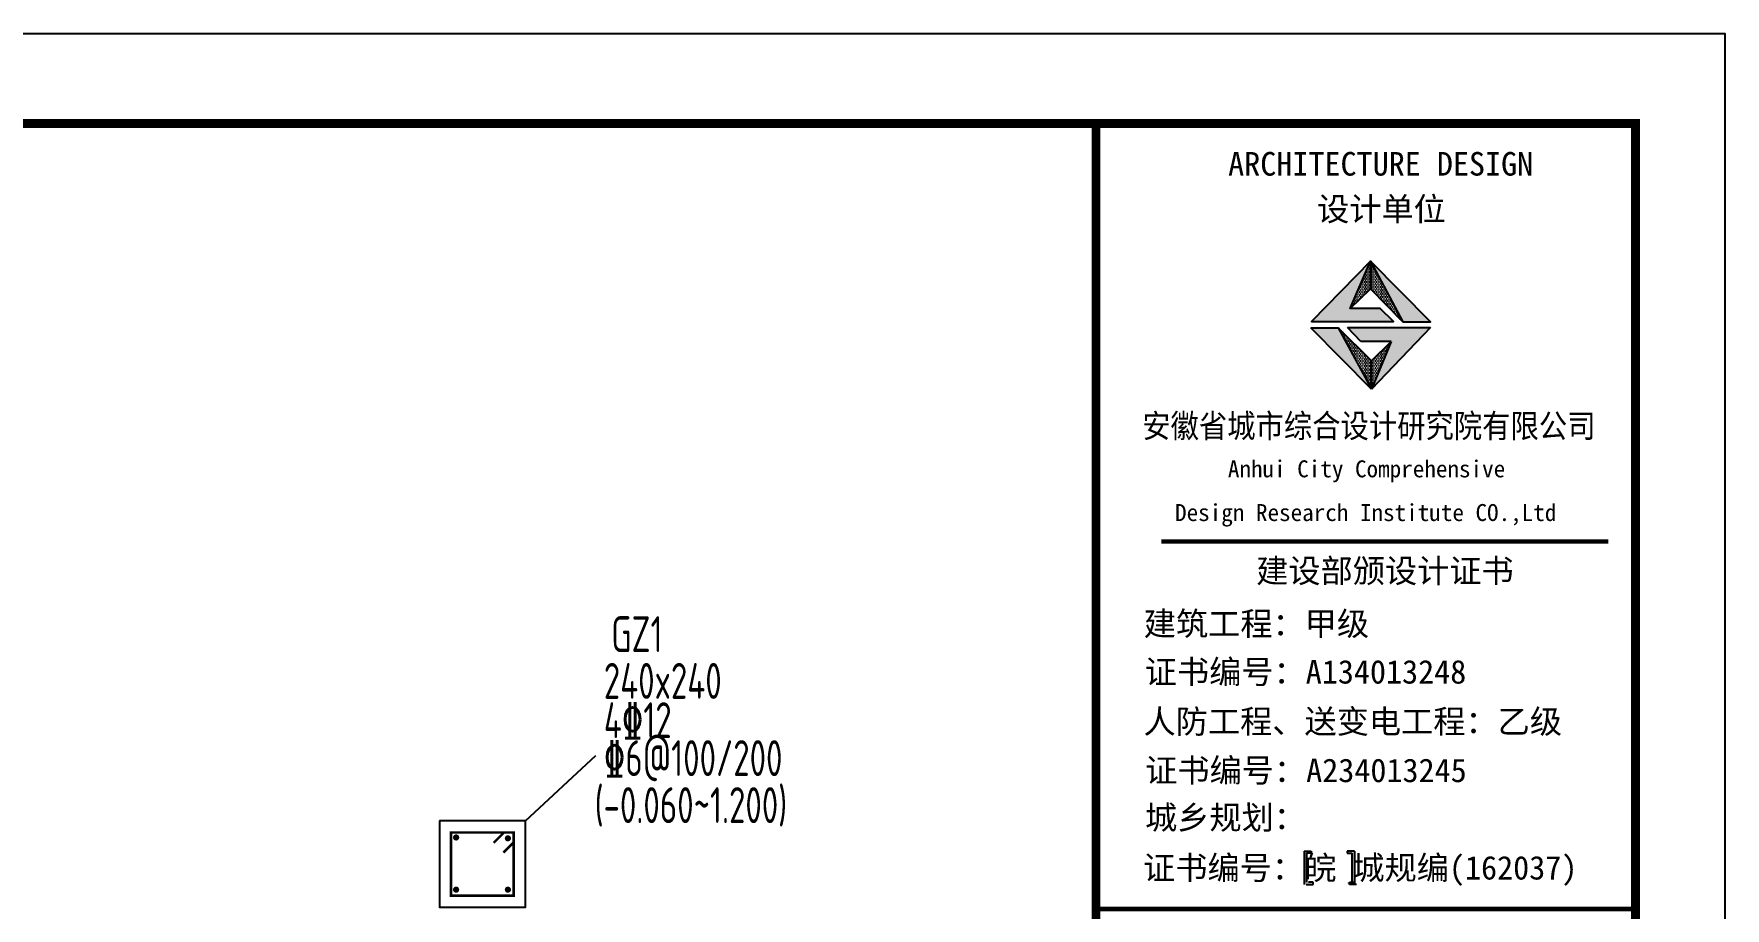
# Model space of a CAD drawing. Extents: x 69728788 to 150676229, y 15322671 to 43663798.
# Drawn here: x 75238099 to 75275784, y 20926819 to 20946303 of the extents above; entities that cross this region are included whole.
import ezdxf

# ---------------------------------------------------------------- set-up
doc = ezdxf.new("R2010")
doc.units = 0
doc.header["$LTSCALE"] = 1000
doc.header["$MEASUREMENT"] = 0
doc.layers.get('0').update_dxf_attribs({"linetype": 'CONTINUOUS'})
doc.layers.add('13', color=9, linetype='CONTINUOUS', lineweight=35)
for name, color, linetype in [('PUB_TITLE', 4, 'CONTINUOUS'), ('S_BEAMDIMMASS', 2, 'CONTINUOUS'), ('剖面外形', 7, 'CONTINUOUS'), ('图框', 253, 'CONTINUOUS')]:
    doc.layers.add(name, color=color, linetype=linetype)
doc.styles.add('TSSD_Rein', font='atssdeng.shx', dxfattribs={"width": 0.7, "bigfont": 'atssdchn.shx'})
doc.styles.add('黑体', font='simhei.ttf', dxfattribs={"width": 0.6, "height": 4.3})

# ---------------------------------------------------------------- blocks, each defined once
blk = doc.blocks.new('1253629')
at = {"color": 1, "const_width": 7.14, "elevation": -50}
for points in [[(75124233.3, 20800158), (75124233.3, 20799982.3), (75124407.9, 20799982.3), (75124407.9, 20800158), (75124233.3, 20800158)], [(75124352, 20800129.3), (75124380.7, 20800158)], [(75124379.3, 20800102.1), (75124407.9, 20800130.8)]]:
    blk.add_lwpolyline(points, dxfattribs=at)
at = {"color": 1, "const_width": 8.57, "elevation": -50}
for points in [[(75124243, 20800144.2, -1), (75124251.6, 20800144.2, -1), (75124243, 20800144.2)], [(75124387.2, 20800141.7, -1), (75124395.8, 20800141.7, -1), (75124387.2, 20800141.7)], [(75124243, 20799998.7, -1), (75124251.6, 20799998.7, -1), (75124243, 20799998.7)], [(75124387.2, 20799998.7, -1), (75124395.8, 20799998.7, -1), (75124387.2, 20799998.7)]]:
    blk.add_lwpolyline(points, format="xyb", dxfattribs=at)
at = {"layer": 'S_BEAMDIMMASS'}
blk.add_line((75124440.6, 20800190.7, -50), (75124636.1, 20800372.9, -50), dxfattribs=at)
at = {"layer": '剖面外形', "elevation": -50}
blk.add_lwpolyline([(75124200.6, 20800190.7), (75124200.6, 20800189.3), (75124200.6, 20800189.3), (75124200.6, 20800189.3), (75124200.6, 20800189.3), (75124200.6, 20799949.6), (75124440.6, 20799949.6), (75124440.6, 20800190.7), (75124440.6, 20800190.7), (75124440.6, 20800190.7), (75124440.6, 20800190.7), (75124440.6, 20800190.7), (75124200.6, 20800190.7)], dxfattribs=at)
at = {"layer": 'S_BEAMDIMMASS', "style": 'TSSD_Rein', "width": 0.7}
for s, p in [('GZ1', (75124679.4, 20800660.5, -50)), ('240x240', (75124658.6, 20800530.3, -50)), ('4%%13212', (75124658.6, 20800420.8, -50)), ('%%1326@100/200', (75124658.6, 20800315.2, -50)), ('(-0.060~1.200)', (75124633.1, 20800184.3, -50))]:
    blk.add_text(s, height=100, dxfattribs=at).set_placement(p)

msp = doc.modelspace()

# ---------------------------------------------------------------- hatches: boundary and pattern name
at = {"layer": '图框'}
for color, points in [(1, [(75267427.3, 20940182.6), (75267882.6, 20941238.7), (75266569.8, 20939889.5), (75268397.7, 20939889.5), (75268094.4, 20940182.6)]), (1, [(75268599.8, 20939883.9), (75269218.7, 20939883.9), (75267882.6, 20941238.7)]), (1, [(75267161.8, 20939753.7), (75266554.9, 20939753.7), (75267900.4, 20938387.1)]), (1, [(75267371.1, 20939757.8), (75267669.5, 20939444.5), (75268345.6, 20939444.5), (75267900.4, 20938387.1), (75269219.7, 20939757.8)]), (4, [(75266457.2, 20928041.4), (75266559.8, 20928041.4), (75266559.8, 20928092.7), (75266512.5, 20928092.7), (75266402, 20928092.7), (75266402, 20927347.9), (75266512.5, 20927347.9), (75266559.8, 20927347.9), (75266559.8, 20927399.1), (75266457.2, 20927399.1)]), (4, [(75267467.3, 20927399.1), (75267364.7, 20927399.1), (75267364.7, 20927347.9), (75267412, 20927347.9), (75267522.5, 20927347.9), (75267522.5, 20928092.7), (75267412, 20928092.7), (75267364.7, 20928092.7), (75267364.7, 20928041.4), (75267467.3, 20928041.4)])]:
    msp.add_hatch(color=color, dxfattribs=at).paths.add_polyline_path(points)
h = msp.add_hatch(dxfattribs=at)
h.set_pattern_fill('DOTS', color=256, scale=600, style=0)
h.set_pattern_definition([(360, (70709156.957, 22663338.387), (18.75, 37.5), [0, -37.5])])
h.paths.add_polyline_path([(75267900.4, 20938387.1), (75267900.4, 20939017), (75267161.8, 20939753.7)])
h.paths.add_polyline_path([(75268345.6, 20939444.5), (75267900.4, 20939017), (75267900.4, 20938387.1)])
h.paths.add_polyline_path([(75267882.6, 20941238.7), (75267882.6, 20940617.6), (75268599.8, 20939883.9)])
h.paths.add_polyline_path([(75267882.6, 20940617.6), (75267882.6, 20941238.7), (75267427.3, 20940182.6)])

# ---------------------------------------------------------------- linework, layer by layer
at = {"layer": 'PUB_TITLE'}
msp.add_lwpolyline([(75107584.3, 20827502.8), (75275784.3, 20827502.8), (75275784.3, 20946302.8), (75107584.3, 20946302.8)], close=True, dxfattribs=at)
at = {"layer": 'PUB_TITLE', "const_width": 200}
msp.add_lwpolyline([(75112584.3, 20829502.8), (75273784.3, 20829502.8), (75273784.3, 20944302.8), (75112584.3, 20944302.8)], close=True, dxfattribs=at)
at = {"layer": '图框'}
for p, q in [((75267427.3, 20940182.6), (75267882.6, 20941238.7)), ((75267882.6, 20941238.7), (75268599.8, 20939883.9)), ((75267900.4, 20938387.1), (75266554.9, 20939753.7)), ((75266554.9, 20939753.7), (75267161.8, 20939753.7)), ((75267900.4, 20938387.1), (75266554.9, 20939753.7)), ((75266554.9, 20939753.7), (75267161.8, 20939753.7)), ((75266554.9, 20939753.7), (75267161.8, 20939753.7)), ((75267900.4, 20939017), (75267161.8, 20939753.7)), ((75267371.1, 20939757.8), (75269219.7, 20939757.8)), ((75267669.5, 20939444.5), (75267371.1, 20939757.8)), ((75269219.7, 20939757.8), (75267900.4, 20938387.1)), ((75268345.6, 20939444.5), (75267669.5, 20939444.5)), ((75267900.4, 20939017), (75268345.6, 20939444.5)), ((75268345.6, 20939444.5), (75267900.4, 20938387.1)), ((75267900.4, 20938387.1), (75267900.4, 20939017)), ((75267900.4, 20938387.1), (75267900.4, 20939017)), ((75267900.4, 20938387.1), (75267900.4, 20939017))]:
    msp.add_line(p, q, dxfattribs=at)
at = {"layer": '图框', "color": 1}
for p, q in [((75267900.4, 20938387.1), (75266554.9, 20939753.7)), ((75267161.8, 20939753.7), (75267900.4, 20938387.1))]:
    msp.add_line(p, q, dxfattribs=at)
at = {"layer": '图框', "color": 4}
for p, q in [((75266402, 20928092.7), (75266512.5, 20928092.7)), ((75266402, 20928092.7), (75266402, 20927347.9)), ((75266559.8, 20928041.4), (75266457.2, 20928041.4)), ((75266457.2, 20928041.4), (75266457.2, 20927399.1)), ((75266512.5, 20928092.7), (75266559.8, 20928092.7)), ((75266559.8, 20928092.7), (75266559.8, 20928041.4)), ((75267412, 20928092.7), (75267364.7, 20928092.7)), ((75267364.7, 20928092.7), (75267364.7, 20928041.4)), ((75267364.7, 20928041.4), (75267467.3, 20928041.4)), ((75267522.5, 20928092.7), (75267412, 20928092.7)), ((75267467.3, 20928041.4), (75267467.3, 20927399.1)), ((75267522.5, 20928092.7), (75267522.5, 20927347.9)), ((75266448, 20927347.9), (75266558.4, 20927347.9)), ((75266605.8, 20927399.1), (75266503.2, 20927399.1)), ((75266558.4, 20927347.9), (75266605.8, 20927347.9)), ((75266605.8, 20927347.9), (75266605.8, 20927399.1)), ((75267410.6, 20927347.9), (75267410.6, 20927399.1)), ((75267410.6, 20927399.1), (75267513.2, 20927399.1)), ((75267458, 20927347.9), (75267410.6, 20927347.9)), ((75267568.4, 20927347.9), (75267458, 20927347.9))]:
    msp.add_line(p, q, dxfattribs=at)
for points, const_width in [([(75273784.3, 20829502.8), (75261765.8, 20829502.8), (75261765.8, 20944302.8), (75273784.3, 20944302.8)], 197.2), ([(75263223.2, 20934990.8), (75273183.2, 20934990.8)], 99.6)]:
    msp.add_lwpolyline(points, dxfattribs=dict(at, const_width=const_width))
at = {"layer": '图框'}
for points in [[(75268094.4, 20940182.6), (75267427.3, 20940182.6), (75267882.6, 20940617.6), (75268599.8, 20939883.9), (75269218.7, 20939883.9), (75267882.6, 20941238.7), (75266569.8, 20939889.5), (75268397.7, 20939889.5), (75268094.4, 20940182.6)], [(75267882.6, 20941238.7), (75267882.6, 20940617.6)]]:
    msp.add_lwpolyline(points, dxfattribs=at)
at = {"layer": '图框', "color": 0, "const_width": 100}
msp.add_lwpolyline([(75261765.8, 20926799.9), (75273784.3, 20926799.9), (75273784.3, 20906481.5), (75261765.8, 20906481.5)], close=True, dxfattribs=at)

# ---------------------------------------------------------------- block references
at = {"layer": '13', "xscale": 8, "yscale": 8, "zscale": 8}
msp.add_blockref('1253629', (-525746470.5, -145472758.7), dxfattribs=at)

# ---------------------------------------------------------------- texts
at = {"layer": '图框', "color": 4, "style": '黑体'}
for s, height, p in [('ARCHITECTURE DESIGN', 525.888, (75264709.3, 20943143.4)), ('设计单位', 525.89, (75266691.9, 20942136.2)), ('Anhui City Comprehensive ', 378.48, (75264704, 20936419.8)), (' Design Research Institute CO.,Ltd', 378.48, (75263269.2, 20935445.8)), ('建设部颁设计证书', 525.89, (75265334.2, 20934073.5)), (' 建筑工程：甲级', 525.89, (75262471.7, 20932895.1)), ('证书编号：A134013248', 525.888, (75262852.1, 20931823.4)), ('人防工程、送变电工程：乙级', 525.888, (75262824.5, 20930716)), ('证书编号：A234013245', 525.888, (75262861.7, 20929627.7)), ('城乡规划：', 525.89, (75262857.8, 20928577.1)), ('证书编号：皖 城规编(162037)', 525.888, (75262815.7, 20927456.8))]:
    msp.add_text(s, height=height, dxfattribs=at).set_placement(p)
at = {"layer": '图框', "color": 4, "style": '黑体', "width": 0.88}
msp.add_text('安徽省城市综合设计研究院有限公司', height=525.888, dxfattribs=at).set_placement((75262795.6, 20937303.7))

doc.saveas('drawing.dxf')
